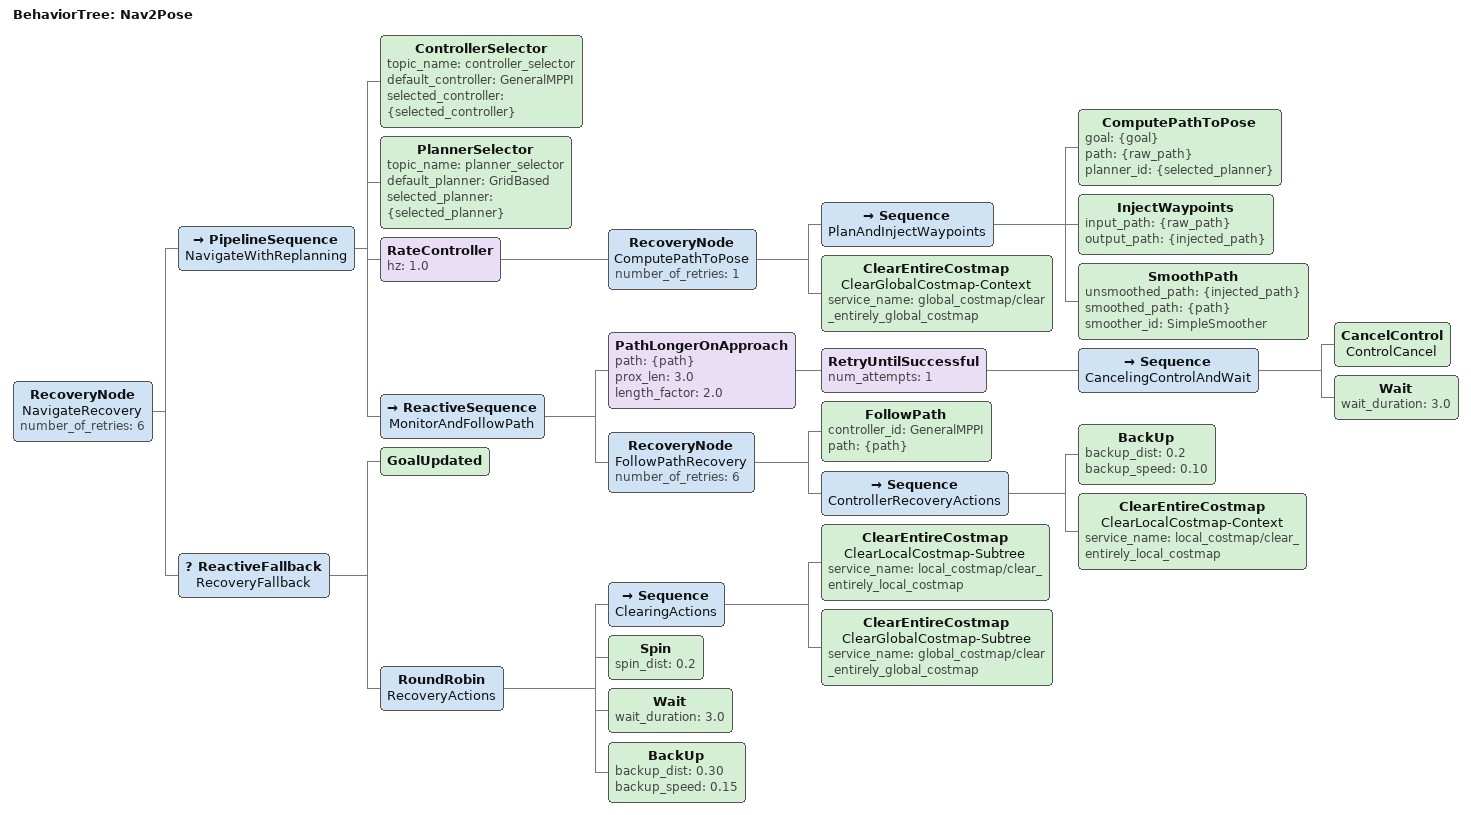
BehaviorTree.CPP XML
<?xml version="1.0" encoding="UTF-8"?>
<root BTCPP_format="3" main_tree_to_execute="Nav2Pose">
  <BehaviorTree ID="Nav2Pose">
    <RecoveryNode name="NavigateRecovery" number_of_retries="6">
      <PipelineSequence name="NavigateWithReplanning">
        <ControllerSelector topic_name="controller_selector"
                            default_controller="GeneralMPPI"
                            selected_controller="{selected_controller}"/>
        <PlannerSelector topic_name="planner_selector"
                         default_planner="GridBased"
                         selected_planner="{selected_planner}"/>

        <RateController hz="1.0">
          <RecoveryNode name="ComputePathToPose" number_of_retries="1">
            <Sequence name="PlanAndInjectWaypoints">

                <!-- Standard global planner computes a path to the goal -->
                <ComputePathToPose goal="{goal}" path="{raw_path}" planner_id="{selected_planner}"/>

                <!-- Post-process: inject ING waypoints if the path crosses a critical passage -->
                <InjectWaypoints input_path="{raw_path}" output_path="{injected_path}"/>

                <!-- Soft smoother for heading, right after waypoint injection -->
                <SmoothPath unsmoothed_path="{injected_path}" smoothed_path="{path}" smoother_id="SimpleSmoother"/>

            </Sequence>
            <ClearEntireCostmap name="ClearGlobalCostmap-Context"
                                service_name="global_costmap/clear_entirely_global_costmap"/>
          </RecoveryNode>
        </RateController>

        <ReactiveSequence name="MonitorAndFollowPath">
          <PathLongerOnApproach path="{path}" prox_len="3.0" length_factor="2.0">
            <RetryUntilSuccessful num_attempts="1">
              <Sequence name="CancelingControlAndWait">
                <CancelControl name="ControlCancel"/>
                <Wait wait_duration="3.0"/>
              </Sequence>
            </RetryUntilSuccessful>
          </PathLongerOnApproach>

          <RecoveryNode name="FollowPathRecovery" number_of_retries="6">
            <FollowPath controller_id="GeneralMPPI" path="{path}"/>

            <!-- Recovery actions executed specifically if FollowPath fails -->
            <Sequence name="ControllerRecoveryActions">
              <BackUp backup_dist="0.2" backup_speed="0.10"/>
              <ClearEntireCostmap name="ClearLocalCostmap-Context"
                                  service_name="local_costmap/clear_entirely_local_costmap"/>
            </Sequence>
          </RecoveryNode>
        </ReactiveSequence>
      </PipelineSequence>

      <ReactiveFallback name="RecoveryFallback">
        <GoalUpdated/>
        <RoundRobin name="RecoveryActions">
          <Sequence name="ClearingActions">
            <ClearEntireCostmap name="ClearLocalCostmap-Subtree"
                                service_name="local_costmap/clear_entirely_local_costmap"/>
            <ClearEntireCostmap name="ClearGlobalCostmap-Subtree"
                                service_name="global_costmap/clear_entirely_global_costmap"/>
          </Sequence>
          <Spin spin_dist="0.2"/>
          <Wait wait_duration="3.0"/>
          <BackUp backup_dist="0.30" backup_speed="0.15"/>
        </RoundRobin>
      </ReactiveFallback>
    </RecoveryNode>
  </BehaviorTree>
</root>
